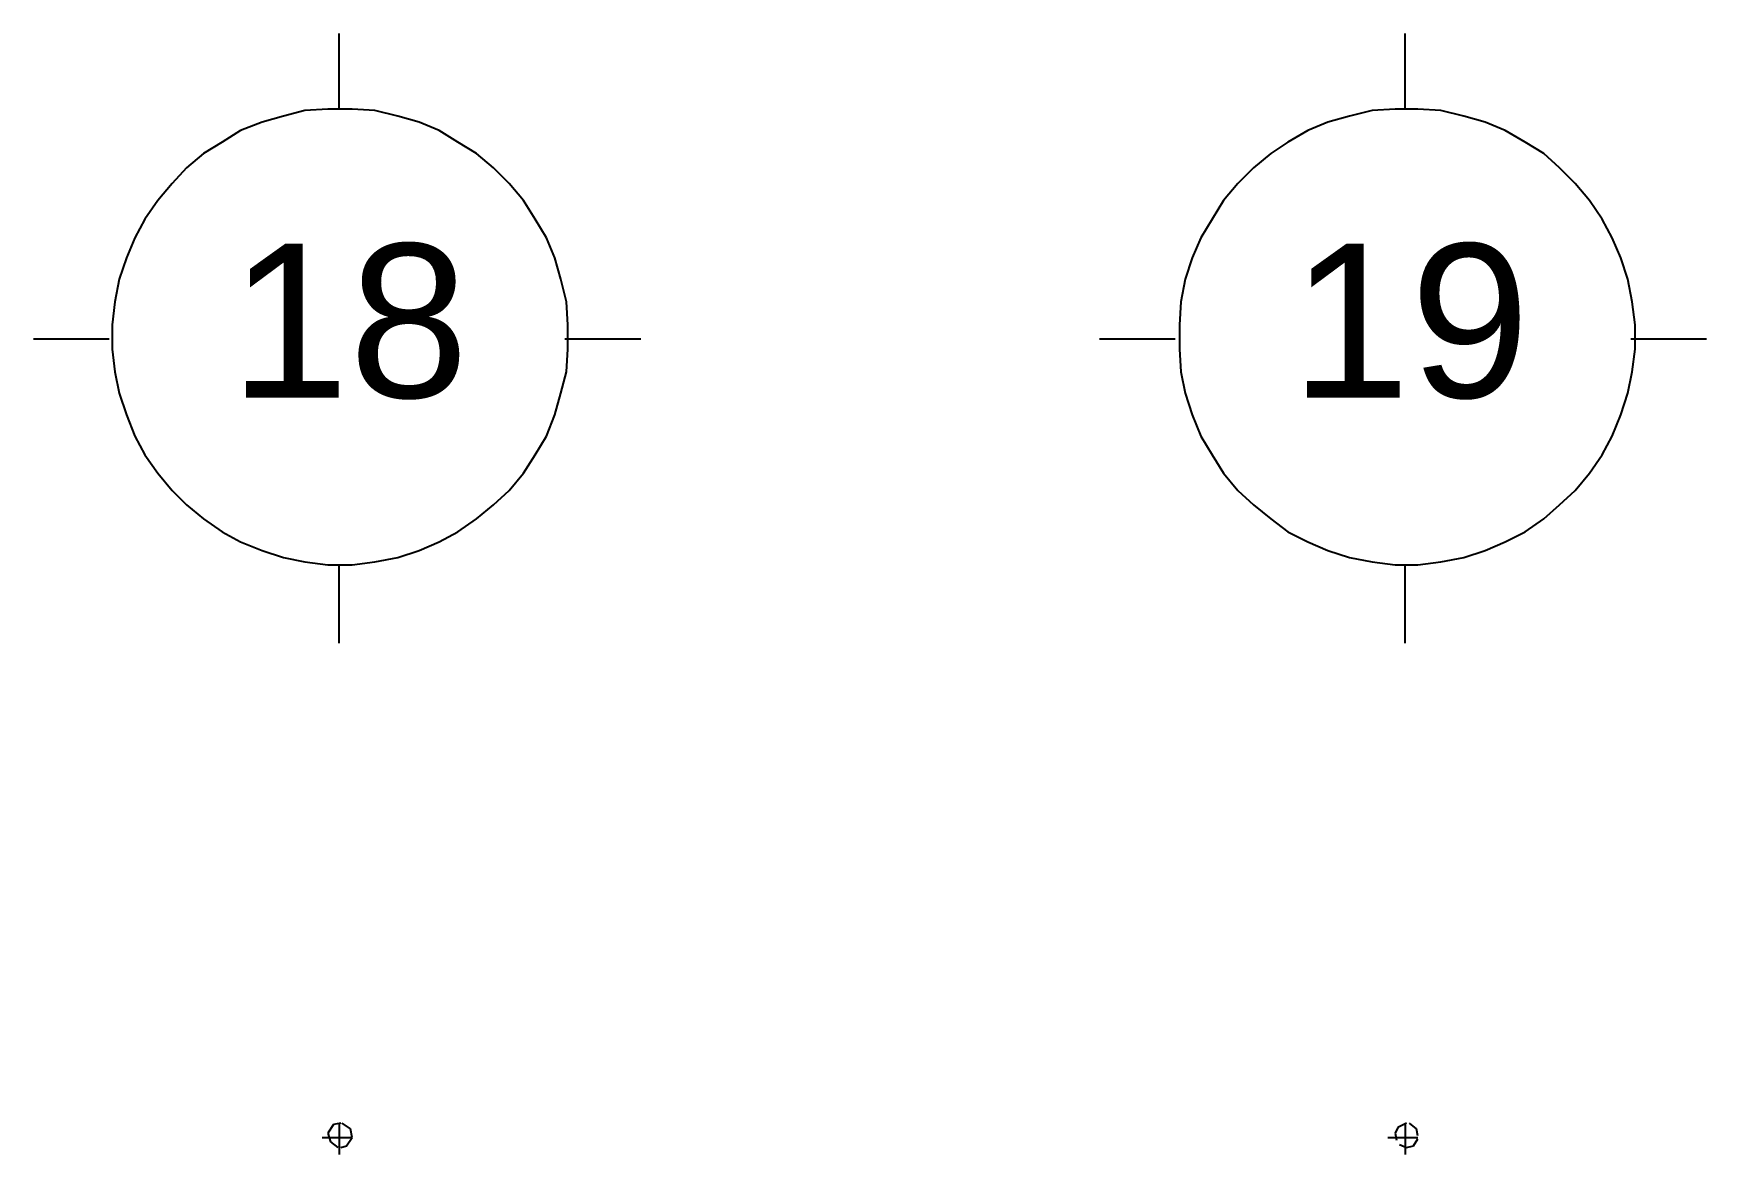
# Model space of a CAD drawing. Header units: millimetres. Extents: x 5 to 415, y 48 to 251.
# Drawn here: x 245.78 to 266.44, y 237.58 to 251.43 of the extents above; entities that cross this region are included whole.
import ezdxf

# ---------------------------------------------------------------- set-up
doc = ezdxf.new("R2010")
doc.units = ezdxf.units.MM
doc.layers.add('P', color=7, linetype='Continuous')
doc.layers.add('T', color=7, linetype='Continuous')

msp = doc.modelspace()

# ---------------------------------------------------------------- linework, layer by layer
at = {"layer": 'P'}
for points in [[(249.555, 250.49), (249.555, 251.425)], [(262.714, 250.49), (262.714, 251.425)], [(248.867, 250.402), (248.603, 250.331)], [(249.132, 250.472), (248.867, 250.402)], [(249.414, 250.49), (249.132, 250.472)], [(249.573, 250.49), (249.414, 250.49)], [(249.714, 250.49), (249.573, 250.49)], [(249.996, 250.472), (249.714, 250.49)], [(250.278, 250.402), (249.996, 250.472)], [(250.543, 250.331), (250.278, 250.402)], [(262.026, 250.402), (261.761, 250.331)], [(262.308, 250.472), (262.026, 250.402)], [(262.59, 250.49), (262.308, 250.472)], [(262.731, 250.49), (262.59, 250.49)], [(262.872, 250.49), (262.731, 250.49)], [(263.155, 250.472), (262.872, 250.49)], [(263.437, 250.402), (263.155, 250.472)], [(263.701, 250.331), (263.437, 250.402)], [(248.338, 250.225), (248.109, 250.084)], [(248.603, 250.331), (248.338, 250.225)], [(250.79, 250.225), (250.543, 250.331)], [(251.019, 250.084), (250.79, 250.225)], [(261.514, 250.225), (261.267, 250.084)], [(261.761, 250.331), (261.514, 250.225)], [(263.948, 250.225), (263.701, 250.331)], [(264.195, 250.084), (263.948, 250.225)], [(247.879, 249.943), (247.668, 249.767)], [(248.109, 250.084), (247.879, 249.943)], [(251.248, 249.943), (251.019, 250.084)], [(251.46, 249.767), (251.248, 249.943)], [(261.056, 249.943), (260.844, 249.767)], [(261.267, 250.084), (261.056, 249.943)], [(264.425, 249.943), (264.195, 250.084)], [(264.619, 249.767), (264.425, 249.943)], [(247.668, 249.767), (247.491, 249.573)], [(251.654, 249.573), (251.46, 249.767)], [(260.844, 249.767), (260.65, 249.573)], [(264.813, 249.573), (264.619, 249.767)], [(247.491, 249.573), (247.315, 249.361)], [(251.83, 249.361), (251.654, 249.573)], [(260.65, 249.573), (260.473, 249.361)], [(264.989, 249.361), (264.813, 249.573)], [(247.315, 249.361), (247.156, 249.132)], [(251.972, 249.132), (251.83, 249.361)], [(260.473, 249.361), (260.332, 249.132)], [(265.148, 249.132), (264.989, 249.361)], [(247.156, 249.132), (247.033, 248.902)], [(252.113, 248.902), (251.972, 249.132)], [(260.332, 249.132), (260.191, 248.902)], [(265.271, 248.902), (265.148, 249.132)], [(247.033, 248.902), (246.927, 248.655)], [(252.218, 248.655), (252.113, 248.902)], [(260.191, 248.902), (260.085, 248.655)], [(265.377, 248.655), (265.271, 248.902)], [(246.927, 248.655), (246.839, 248.391)], [(252.289, 248.391), (252.218, 248.655)], [(260.085, 248.655), (259.997, 248.391)], [(265.465, 248.391), (265.377, 248.655)], [(246.839, 248.391), (246.786, 248.109)], [(252.36, 248.109), (252.289, 248.391)], [(259.997, 248.391), (259.944, 248.109)], [(265.518, 248.109), (265.465, 248.391)], [(246.786, 248.109), (246.75, 247.826)], [(252.377, 247.826), (252.36, 248.109)], [(259.944, 248.109), (259.927, 247.826)], [(265.553, 247.826), (265.518, 248.109)], [(246.75, 247.826), (246.75, 247.685)], [(246.75, 247.685), (246.75, 247.527)], [(252.377, 247.685), (252.377, 247.826)], [(252.377, 247.527), (252.377, 247.685)], [(259.927, 247.826), (259.927, 247.685)], [(259.927, 247.685), (259.927, 247.527)], [(265.553, 247.685), (265.553, 247.826)], [(265.553, 247.527), (265.553, 247.685)], [(246.715, 247.65), (245.78, 247.65)], [(246.75, 247.527), (246.786, 247.244)], [(253.277, 247.65), (252.342, 247.65)], [(252.36, 247.244), (252.377, 247.527)], [(259.874, 247.65), (258.939, 247.65)], [(259.927, 247.527), (259.944, 247.244)], [(266.435, 247.65), (265.501, 247.65)], [(265.518, 247.244), (265.553, 247.527)], [(246.786, 247.244), (246.839, 246.98)], [(252.289, 246.98), (252.36, 247.244)], [(259.944, 247.244), (259.997, 246.98)], [(265.465, 246.98), (265.518, 247.244)], [(246.839, 246.98), (246.927, 246.715)], [(252.218, 246.715), (252.289, 246.98)], [(259.997, 246.98), (260.085, 246.715)], [(265.377, 246.715), (265.465, 246.98)], [(246.927, 246.715), (247.033, 246.451)], [(252.113, 246.451), (252.218, 246.715)], [(260.085, 246.715), (260.191, 246.451)], [(265.271, 246.451), (265.377, 246.715)], [(247.033, 246.451), (247.156, 246.221)], [(251.972, 246.221), (252.113, 246.451)], [(260.191, 246.451), (260.332, 246.221)], [(265.148, 246.221), (265.271, 246.451)], [(247.156, 246.221), (247.315, 245.992)], [(251.83, 245.992), (251.972, 246.221)], [(260.332, 246.221), (260.473, 245.992)], [(264.989, 245.992), (265.148, 246.221)], [(247.315, 245.992), (247.491, 245.78)], [(251.654, 245.78), (251.83, 245.992)], [(260.473, 245.992), (260.65, 245.78)], [(264.813, 245.78), (264.989, 245.992)], [(247.491, 245.78), (247.668, 245.604)], [(247.668, 245.604), (247.879, 245.428)], [(251.248, 245.428), (251.46, 245.604)], [(251.46, 245.604), (251.654, 245.78)], [(260.65, 245.78), (260.844, 245.604)], [(260.844, 245.604), (261.056, 245.428)], [(264.425, 245.428), (264.619, 245.604)], [(264.619, 245.604), (264.813, 245.78)], [(247.879, 245.428), (248.109, 245.269)], [(251.019, 245.269), (251.248, 245.428)], [(261.056, 245.428), (261.267, 245.269)], [(264.195, 245.269), (264.425, 245.428)], [(248.109, 245.269), (248.338, 245.145)], [(250.79, 245.145), (251.019, 245.269)], [(261.267, 245.269), (261.514, 245.145)], [(263.948, 245.145), (264.195, 245.269)], [(248.338, 245.145), (248.603, 245.039)], [(248.603, 245.039), (248.867, 244.951)], [(250.278, 244.951), (250.543, 245.039)], [(250.543, 245.039), (250.79, 245.145)], [(261.514, 245.145), (261.761, 245.039)], [(261.761, 245.039), (262.026, 244.951)], [(263.437, 244.951), (263.701, 245.039)], [(263.701, 245.039), (263.948, 245.145)], [(248.867, 244.951), (249.132, 244.898)], [(249.132, 244.898), (249.414, 244.863)], [(249.414, 244.863), (249.573, 244.863)], [(249.555, 243.893), (249.555, 244.863)], [(249.573, 244.863), (249.714, 244.863)], [(249.714, 244.863), (249.996, 244.898)], [(249.996, 244.898), (250.278, 244.951)], [(262.026, 244.951), (262.308, 244.898)], [(262.308, 244.898), (262.59, 244.863)], [(262.59, 244.863), (262.731, 244.863)], [(262.714, 243.893), (262.714, 244.863)], [(262.731, 244.863), (262.872, 244.863)], [(262.872, 244.863), (263.155, 244.898)], [(263.155, 244.898), (263.437, 244.951)], [(249.484, 237.949), (249.414, 237.843)], [(249.573, 237.966), (249.484, 237.949)], [(249.555, 237.966), (249.555, 237.578)], [(249.696, 237.896), (249.59, 237.966)], [(262.731, 237.966), (262.625, 237.913)], [(262.714, 237.966), (262.714, 237.578)], [(262.855, 237.896), (262.767, 237.966)], [(249.343, 237.79), (249.714, 237.79)], [(249.414, 237.843), (249.449, 237.737)], [(249.643, 237.684), (249.714, 237.79)], [(249.714, 237.79), (249.696, 237.896)], [(262.502, 237.79), (262.872, 237.79)], [(262.625, 237.913), (262.59, 237.843)], [(262.59, 237.843), (262.608, 237.755)], [(262.819, 237.684), (262.872, 237.772)], [(262.872, 237.808), (262.855, 237.896)], [(249.449, 237.737), (249.537, 237.666)], [(249.573, 237.666), (249.643, 237.684)], [(262.643, 237.702), (262.731, 237.666)], [(262.731, 237.666), (262.819, 237.684)]]:
    msp.add_lwpolyline(points, dxfattribs=at)

# ---------------------------------------------------------------- texts
at = {"layer": 'T', "char_height": 1.9, "attachment_point": 7}
for s, insert in [('{\\fArial|b0|i0|c0|p18;18}', (248.2, 246.9)), ('{\\fArial|b0|i0|c0|p18;19}', (261.3, 246.9))]:
    msp.add_mtext(s, dxfattribs=dict(at, insert=insert))

doc.saveas('drawing.dxf')
